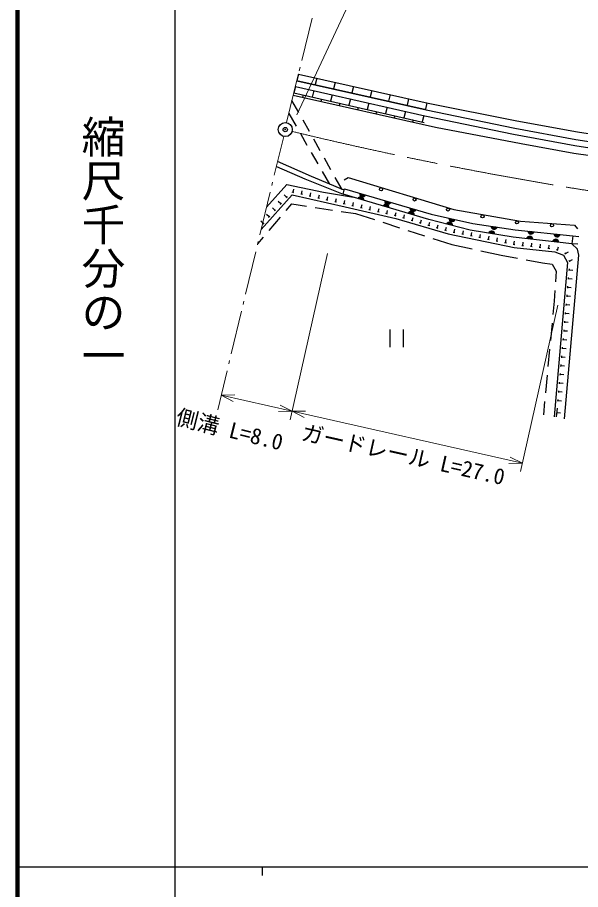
# Model space of a CAD drawing. Units: millimetres, scale not verified. Extents: x 40000 to 680000, y 20000 to 380000.
# Drawn here: x 40000 to 104418, y 202409 to 302167 of the extents above; entities that cross this region are included whole.
import ezdxf
from ezdxf.enums import TextEntityAlignment as Align

# ---------------------------------------------------------------- set-up
doc = ezdxf.new("R2010")
doc.units = ezdxf.units.MM
doc.header["$LTSCALE"] = 1000
doc.header["$PDMODE"] = 32
doc.header["$PDSIZE"] = 500
doc.linetypes.add('CHAIN', pattern=[18.5, 12, -1.5, 3.5, -1.5])
for name, color, linetype, lineweight in [('M-BGD', 7, 'Continuous', 25), ('M-BMK', 2, 'CHAIN', 13), ('M-BMK-HTXT', 7, 'Continuous', 13), ('M-BMK-SRVR', 3, 'Continuous', 25), ('M-STR-HTXT', 7, 'Continuous', 13), ('M-TTL', 2, 'Continuous', 140), ('M-TTL-BAND', 7, 'Continuous', 25)]:
    doc.layers.add(name, color=color, linetype=linetype, lineweight=lineweight)
doc.layers.add('M-OTRS', color=6, linetype='Continuous')
doc.styles.add('@ＭＳ ゴシック', font='')
doc.styles.add('ＭＳ ゴシック', font='')
doc.styles.get('@ＭＳ ゴシック').set_extended_font_data('@MS Gothic')
doc.styles.get('ＭＳ ゴシック').set_extended_font_data('MS Gothic')

msp = doc.modelspace()

# ---------------------------------------------------------------- linework, layer by layer
at = {"layer": 'M-BGD'}
for p, q in [((72139, 295680), (71975, 294948)), ((71960, 294952), (86756, 291646)), ((73024, 294714), (73020, 294695)), ((74237, 295212), (74073, 294480)), ((76335, 294743), (76172, 294011)), ((71613, 293540), (86546, 290164)), ((71792, 294269), (71626, 293537)), ((72675, 293300), (72613, 293025)), ((73889, 293795), (73724, 293063)), ((75122, 294245), (75118, 294224)), ((75986, 293320), (75821, 292589)), ((77221, 293776), (77215, 293753)), ((78433, 294274), (78270, 293542)), ((79319, 293308), (79313, 293283)), ((80532, 293805), (80368, 293073)), ((82630, 293336), (82466, 292604)), ((72180, 291280), (71398, 292666)), ((74772, 292826), (74711, 292554)), ((76869, 292352), (76808, 292083)), ((78083, 292846), (77918, 292115)), ((80180, 292372), (80015, 291640)), ((81417, 292839), (81411, 292812)), ((83515, 292370), (83509, 292341)), ((84728, 292868), (84565, 292136)), ((86826, 292399), (86663, 291667)), ((78966, 291878), (78906, 291611)), ((81063, 291403), (81004, 291140)), ((82277, 291898), (82112, 291166)), ((84374, 291424), (84209, 290692)), ((85614, 291901), (85607, 291871)), ((71035, 291187), (71866, 289743)), ((73409, 289103), (72672, 290409)), ((83160, 290929), (83101, 290669)), ((85257, 290455), (85199, 290198)), ((86471, 290949), (86306, 290218)), ((72365, 288876), (73113, 287576)), ((74638, 286925), (73900, 288232)), ((73612, 286709), (74360, 285409)), ((75866, 284748), (75129, 286054)), ((74859, 284542), (75690, 283098)), ((77140, 282491), (76358, 283877)), ((77357, 283598), (77824, 283849)), ((71523, 282143), (71610, 282534)), ((72498, 281925), (72586, 282315)), ((77272, 281939), (77410, 282557)), ((70793, 281595), (70495, 281862)), ((70860, 281670), (70726, 281521)), ((71620, 282122), (71425, 282165)), ((72596, 281903), (72401, 281946)), ((73572, 281684), (73377, 281728)), ((73474, 281706), (73562, 282096)), ((74547, 281465), (74352, 281509)), ((74450, 281487), (74537, 281877)), ((75426, 281268), (75513, 281658)), ((76401, 281049), (76489, 281440)), ((69461, 280104), (69163, 280370)), ((70127, 280850), (69829, 281116)), ((70194, 280924), (70060, 280775)), ((70749, 280077), (71403, 280840)), ((71403, 280840), (73068, 280588)), ((74057, 280438), (76034, 280138)), ((75523, 281246), (75328, 281290)), ((76499, 281027), (76304, 281071)), ((77475, 280809), (77280, 280852)), ((77377, 280830), (77465, 281221)), ((78449, 280583), (78254, 280628)), ((78351, 280605), (78442, 280995)), ((79423, 280356), (79228, 280402)), ((79326, 280379), (79416, 280769)), ((80300, 280153), (80390, 280542)), ((68795, 279358), (68497, 279624)), ((68861, 279432), (68728, 279283)), ((69528, 280178), (69394, 280029)), ((77023, 279988), (78688, 279735)), ((78688, 279735), (80860, 279037)), ((80397, 280130), (80202, 280175)), ((81371, 279904), (81176, 279949)), ((81274, 279926), (81364, 280316)), ((82345, 279677), (82150, 279723)), ((82248, 279700), (82338, 280090)), ((83319, 279451), (83124, 279496)), ((83222, 279474), (83312, 279863)), ((84183, 279199), (84296, 279583)), ((68129, 278612), (67830, 278878)), ((68195, 278686), (68062, 278537)), ((68797, 277799), (70099, 279318)), ((81812, 278731), (83716, 278119)), ((84279, 279171), (84087, 279227)), ((85238, 278889), (85046, 278945)), ((85142, 278917), (85255, 279301)), ((86198, 278607), (86006, 278663)), ((86102, 278635), (86215, 279018)), ((87157, 278324), (86965, 278381)), ((87061, 278353), (87174, 278736)), ((88021, 278070), (88133, 278454)), ((103727, 278397), (104073, 277995)), ((84668, 277813), (86572, 277201)), ((88116, 278042), (87925, 278099)), ((89076, 277760), (88884, 277816)), ((88980, 277788), (89093, 278172)), ((90050, 277538), (89854, 277578)), ((89952, 277558), (90032, 277950)), ((91030, 277339), (90834, 277378)), ((90932, 277358), (91012, 277750)), ((91912, 277159), (91992, 277551)), ((92892, 276959), (92972, 277351)), ((67493, 276277), (68147, 277040)), ((87524, 276895), (89696, 276197)), ((92010, 277139), (91814, 277179)), ((92990, 276939), (92794, 276979)), ((93970, 276740), (93774, 276780)), ((93872, 276760), (93952, 277152)), ((94950, 276540), (94754, 276580)), ((94852, 276560), (94931, 276952)), ((95930, 276341), (95734, 276381)), ((95832, 276361), (95911, 276753)), ((96787, 276166), (96867, 276558)), ((97805, 276047), (97848, 276445)), ((98799, 275938), (98842, 276336)), ((103540, 277177), (103423, 276281)), ((103540, 277177), (104213, 277126)), ((89696, 276197), (92022, 275687)), ((92999, 275473), (95324, 274964)), ((96861, 276151), (96713, 276181)), ((96910, 276146), (96861, 276151)), ((97904, 276037), (97705, 276058)), ((98898, 275927), (98699, 275949)), ((99892, 275818), (99693, 275840)), ((99793, 275829), (99836, 276226)), ((100886, 275709), (100687, 275731)), ((100787, 275720), (100830, 276117)), ((101860, 275517), (101673, 275587)), ((101767, 275552), (101908, 275926)), ((102690, 275151), (103041, 275342)), ((104105, 276232), (103423, 276281)), ((95324, 274964), (97210, 274627)), ((98194, 274452), (100079, 274115)), ((102653, 275218), (102609, 275235)), ((102726, 275084), (102653, 275218)), ((103203, 274205), (103108, 274380)), ((103155, 274293), (103507, 274483)), ((100079, 274115), (101152, 273939)), ((101152, 273939), (101617, 273155)), ((103126, 273210), (103143, 273410)), ((101617, 273155), (101543, 271940)), ((103040, 272214), (103057, 272413)), ((103135, 273310), (103533, 273276)), ((102954, 271218), (102971, 271417)), ((103049, 272314), (103447, 272279)), ((101482, 270942), (101408, 269728)), ((102868, 270221), (102885, 270421)), ((102963, 271317), (103361, 271283)), ((101408, 269728), (101262, 268199)), ((102782, 269225), (102799, 269424)), ((102877, 270321), (103275, 270287)), ((102696, 268229), (102713, 268428)), ((102791, 269325), (103189, 269290)), ((102610, 267233), (102627, 267432)), ((102705, 268329), (103103, 268294)), ((82617, 266464), (82617, 264464)), ((84117, 266464), (84117, 264464)), ((101167, 267204), (100976, 265213)), ((102524, 266236), (102541, 266436)), ((102619, 267332), (103017, 267298)), ((102438, 265240), (102455, 265439)), ((102533, 266336), (102931, 266302)), ((102352, 264244), (102369, 264443)), ((102446, 265340), (102845, 265305)), ((100881, 264218), (100690, 262227)), ((102266, 263247), (102283, 263447)), ((102360, 264343), (102759, 264309)), ((102180, 262251), (102197, 262450)), ((102274, 263347), (102673, 263313)), ((102094, 261255), (102111, 261454)), ((102188, 262351), (102587, 262316)), ((100595, 261231), (100404, 259240)), ((102008, 260259), (102025, 260458)), ((102102, 261354), (102501, 261320)), ((101922, 259262), (101939, 259462)), ((102016, 260358), (102415, 260324)), ((101836, 258266), (101853, 258465)), ((101930, 259362), (102329, 259327)), ((100308, 258245), (100162, 256716)), ((101681, 256473), (101767, 257469)), ((101844, 258366), (102243, 258331)), ((101724, 256971), (102122, 256936))]:
    msp.add_line(p, q, dxfattribs=at)
for points in [[(72139, 295680), (86968, 292367), (97109, 290355), (104067, 289070), (108237, 288420), (119472, 286816), (122789, 286403)], [(71955, 294933), (86747, 291615), (96887, 289513), (103889, 288199), (108118, 287542), (119357, 285813), (133680, 283971), (138396, 283450), (142830, 283164), (152686, 282738), (164169, 282589), (173272, 282676), (185241, 283050), (190775, 283189)], [(71792, 294269), (86599, 290921), (96739, 288808), (103753, 287512), (107944, 286877), (119256, 285093), (133603, 283288), (138343, 282808), (142796, 282520), (152666, 282094), (164150, 281887), (173283, 281965), (190683, 282426)], [(71545, 293265), (87828, 289608), (97607, 287734), (103667, 286639), (107450, 286099)], [(77373, 282394), (73622, 283964), (69768, 285704)], [(69630, 285130), (72874, 283718), (77272, 281939)], [(77824, 283849), (89917, 280198), (97530, 278853), (103727, 278397)], [(68504, 280466), (70815, 283043), (75010, 282162), (78425, 281601)], [(77410, 282557), (87313, 279659), (92099, 278600), (96928, 277882), (103540, 277177)], [(67888, 277914), (71423, 281874), (77492, 280513), (83280, 279168), (89268, 277407), (96817, 275870), (101477, 275357), (102453, 274989), (102920, 274130), (101397, 256497)], [(103423, 276281), (96726, 277040), (91800, 277819), (87045, 279068), (77272, 281939)], [(102598, 256241), (104231, 274990), (104060, 275673), (103423, 276281)]]:
    msp.add_lwpolyline(points, dxfattribs=at)
for centre in [(81596, 282501), (85425, 281345), (89254, 280189), (93199, 279415), (97138, 278719), (101143, 278386)]:
    msp.add_circle(centre, 175, dxfattribs=at)
for centre, radius, start, end in [((79265, 281297), 354, 352.42312, 154.8283), ((79265, 281297), 283, 354.64716, 152.60426), ((79265, 281297), 212, 358.39348, 148.85793), ((79497, 282003), 354, 172.48564, 334.89082), ((79265, 281297), 142, 6.10521, 141.1462), ((79265, 281297), 100, 16.42288, 130.82854), ((79497, 282003), 283, 174.70968, 332.66678), ((79497, 282003), 212, 178.456, 328.92045), ((79497, 282003), 142, 186.16773, 321.20872), ((79497, 282003), 100, 196.4854, 310.89106), ((82143, 280452), 354, 352.42312, 154.8283), ((82143, 280452), 283, 354.64716, 152.60426), ((82143, 280452), 212, 358.39348, 148.85793), ((82377, 281160), 354, 172.48564, 334.89082), ((82143, 280452), 142, 6.10521, 141.1462), ((82143, 280452), 100, 16.42288, 130.82854), ((82377, 281160), 283, 174.70968, 332.66678), ((82377, 281160), 212, 178.456, 328.92045), ((82377, 281160), 142, 186.16773, 321.20872), ((82377, 281160), 100, 196.4854, 310.89106), ((85256, 280318), 354, 172.48564, 334.89082), ((85256, 280318), 283, 174.70968, 332.66678), ((85256, 280318), 212, 178.456, 328.92045), ((85022, 279606), 354, 352.42312, 154.8283), ((85022, 279606), 283, 354.64716, 152.60426), ((85022, 279606), 212, 358.39348, 148.85793), ((85022, 279606), 142, 6.10521, 141.1462), ((85022, 279606), 100, 16.42288, 130.82854), ((85256, 280318), 142, 186.16773, 321.20872), ((85256, 280318), 100, 196.4854, 310.89106), ((89409, 278391), 354, 354.08234, 156.48752), ((89409, 278391), 283, 356.30638, 154.26348), ((89409, 278391), 212, 0.0527, 150.51715), ((89409, 278391), 142, 7.76443, 142.80542), ((89409, 278391), 100, 18.0821, 132.48776), ((89718, 279182), 354, 176.31709, 338.72227), ((89718, 279182), 283, 178.54113, 336.49823), ((89718, 279182), 212, 182.28746, 332.7519), ((89718, 279182), 142, 189.99919, 325.04017), ((89718, 279182), 100, 200.31685, 314.72251), ((94255, 277376), 354, 359.80885, 162.21403), ((94255, 277376), 283, 2.03289, 159.98999), ((94255, 277376), 212, 5.77921, 156.24366), ((94255, 277376), 142, 13.49094, 148.53193), ((94522, 278294), 354, 180.34099, 342.74617), ((94255, 277376), 100, 23.8086, 138.21427), ((94522, 278294), 283, 182.56503, 340.52213), ((94522, 278294), 212, 186.31135, 336.7758), ((94522, 278294), 142, 194.02308, 329.06407), ((94522, 278294), 100, 204.34075, 318.74641), ((98748, 277742), 354, 182.7162, 345.12138), ((98748, 277742), 283, 184.94024, 342.89734), ((98748, 277742), 212, 188.68656, 339.15101), ((98748, 277742), 142, 196.39829, 331.43928), ((98748, 277742), 100, 206.71596, 321.12162), ((101731, 277425), 354, 182.7162, 345.12138), ((101731, 277425), 283, 184.94024, 342.89734), ((101731, 277425), 212, 188.68656, 339.15101), ((101731, 277425), 142, 196.39829, 331.43928), ((101731, 277425), 100, 206.71596, 321.12162), ((98578, 276776), 354, 2.33514, 164.74032), ((98578, 276776), 283, 4.55918, 162.51628), ((98578, 276776), 212, 8.30551, 158.76995), ((98578, 276776), 142, 16.01723, 151.05822), ((98578, 276776), 100, 26.3349, 140.74056), ((101559, 276438), 354, 2.33514, 164.74032), ((101559, 276438), 283, 4.55918, 162.51628), ((101559, 276438), 212, 8.30551, 158.76995), ((101559, 276438), 142, 16.01723, 151.05822), ((101559, 276438), 100, 26.3349, 140.74056)]:
    msp.add_arc(centre, radius, start, end, dxfattribs=at)
at = {"layer": 'M-BMK'}
msp.add_arc((174371, 715937), 439051, 256.43795, 263.73632, dxfattribs=at)
at = {"layer": 'M-BMK-HTXT'}
for p, q in [((72521, 297238), (73713, 302094)), ((72235, 296073), (72330, 296461)), ((70776, 290131), (72044, 295296)), ((70459, 288564), (69384, 284110)), ((69196, 283333), (69102, 282944)), ((68914, 282166), (67741, 277306)), ((67553, 276528), (67459, 276139)), ((67272, 275362), (66098, 270501)), ((65911, 269724), (65817, 269335)), ((65629, 268557), (64456, 263697)), ((64268, 262919), (64174, 262530)), ((63987, 261752), (62912, 257299))]:
    msp.add_line(p, q, dxfattribs=at)
at = {"layer": 'M-BMK-SRVR'}
msp.add_circle((70643, 289342), 800, dxfattribs=at)
at = {"layer": 'M-OTRS'}
msp.add_point((70643, 289342), dxfattribs=at)
at = {"layer": 'M-STR-HTXT'}
for p, q in [((75482, 275177), (71199, 256137)), ((101822, 269252), (97539, 250212)), ((63310, 258952), (64856, 258986)), ((63310, 258952), (71418, 257113)), ((63310, 258952), (64690, 258254)), ((71418, 257113), (70039, 257810)), ((71418, 257113), (69873, 257079)), ((71418, 257113), (72964, 257149)), ((71418, 257113), (97759, 251187)), ((71418, 257113), (72800, 256418)), ((97759, 251187), (96377, 251882)), ((97759, 251187), (96213, 251151))]:
    msp.add_line(p, q, dxfattribs=at)
msp.add_lwpolyline([(71948, 291020), (81747, 311996), (112063, 311996)], dxfattribs=at)
at = {"layer": 'M-TTL'}
msp.add_line((40000, 380000), (40000, 20000), dxfattribs=at)
at = {"layer": 'M-TTL-BAND'}
for p, q in [((58000, 370000), (58000, 20000)), ((40000, 205000), (579000, 205000)), ((68000, 205000), (68000, 204000))]:
    msp.add_line(p, q, dxfattribs=at)

# ---------------------------------------------------------------- texts
at = {"layer": 'M-STR-HTXT', "style": 'ＭＳ ゴシック'}
for s, rotation, p in [('側溝 L=8.0', 345.926, (63920, 253608)), ('ガードレール L=27.0', 347.322, (83820, 250735))]:
    msp.add_text(s, height=1833, rotation=rotation, dxfattribs=at).set_placement(p, align=Align.BOTTOM_CENTER)
at = {"layer": 'M-TTL-BAND', "style": '@ＭＳ ゴシック'}
msp.add_text('縮尺千分の一', height=3666, rotation=270, dxfattribs=at).set_placement((49777, 261030), align=Align.MIDDLE_RIGHT)

doc.saveas('drawing.dxf')
